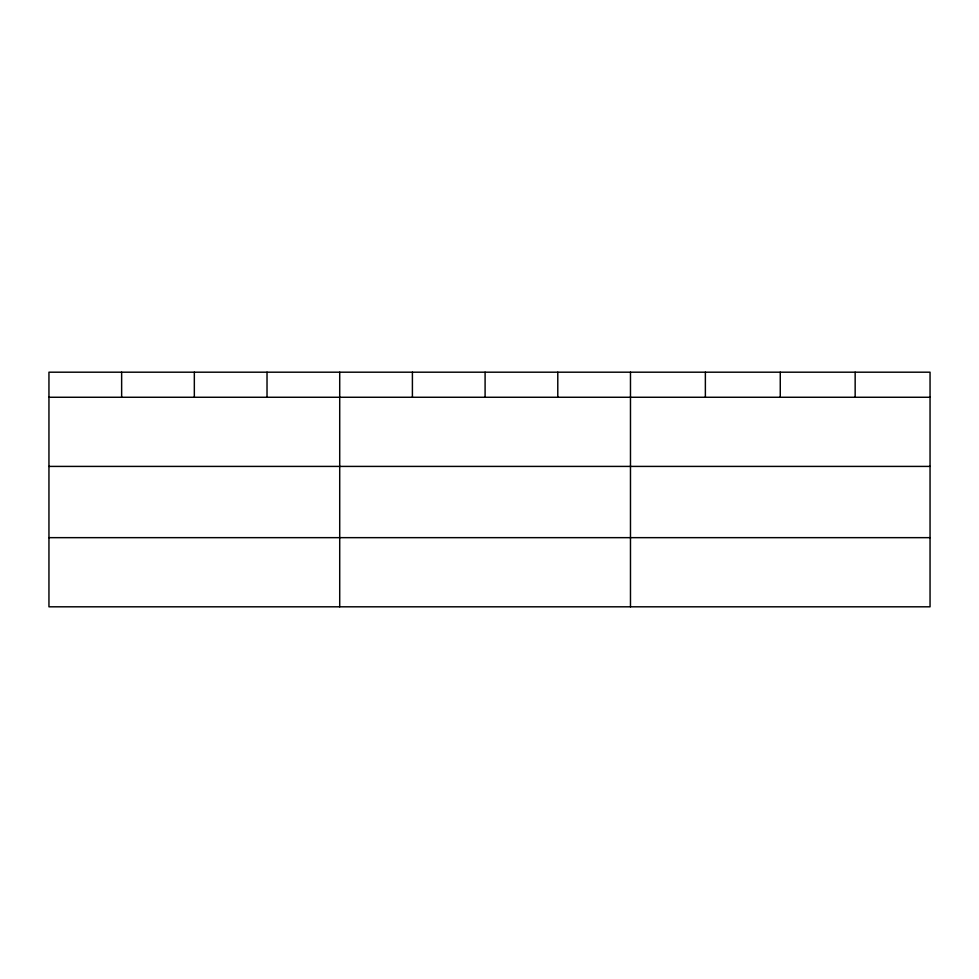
<?xml version="1.0" encoding="UTF-8"?>
<svg xmlns="http://www.w3.org/2000/svg" width="979" height="979" viewBox="0 0 979 979"><rect width="100%" height="100%" fill="white"/><g stroke="black" fill="none" stroke-linecap="round" stroke-linejoin="round"><path stroke-width="1.47" d="M930.05 466.408L930.05 372.191L48.95 372.191L48.95 606.809L930.05 606.809L930.05 466.408L48.95 466.408M48.95 397.266L930.05 397.266M48.95 537.655L930.05 537.655M855.156 372.191L855.156 397.266M780.263 372.191L780.263 397.266M705.369 372.191L705.369 397.266M630.476 372.191L630.476 606.809M557.785 372.191L557.785 397.266M485.094 372.191L485.094 397.266M412.404 372.191L412.404 397.266M339.713 372.191L339.713 606.809M267.022 372.191L267.022 397.266M194.332 372.191L194.332 397.266M121.641 372.191L121.641 397.266"/></g></svg>
